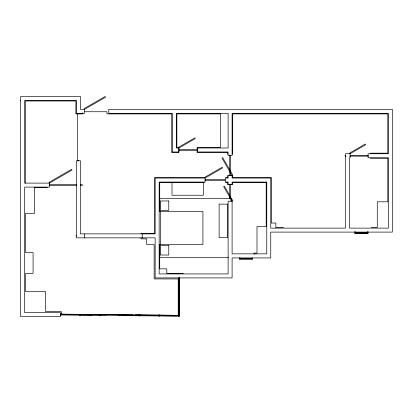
<?xml version="1.0" encoding="UTF-8"?>
<svg xmlns="http://www.w3.org/2000/svg" width="413" height="413" viewBox="0 0 413 413"><rect width="100%" height="100%" fill="white"/><g stroke="black" fill="none" stroke-linecap="round" stroke-linejoin="round"><path stroke-width="0.62" d="M178.948 316.182L178.958 315.346L60.303 314.169L60.298 315.005L178.948 316.162M232.101 175.623L232.829 175.205L222.695 157.647L221.967 158.065L232.101 175.623L232.101 178.065L270.747 178.065L270.747 228.121L345.48 228.121L345.48 153.744L350.121 153.744L365.67 144.772L365.247 144.044L349.703 153.022L350.121 153.744L350.121 157.725L349.46 157.725L349.46 228.121L388.37 228.121L388.37 157.725L368.076 157.725L368.076 153.744L388.37 153.744L388.37 113.332L232.101 113.332L232.101 155.35L228.126 155.35L228.126 151.979L197.729 151.979L197.729 147.999L228.126 147.999L228.126 113.332L176.299 113.332L176.299 147.999L178.958 147.999L195.215 138.613L194.797 137.89L178.54 147.271L178.958 147.999L178.958 151.979L172.319 151.979L172.319 113.332L108.779 113.332L108.779 109.352L392.35 109.352L392.35 232.101L270.747 232.101L270.747 257.924L232.101 257.924L232.101 277.913L155.164 277.913L155.164 237.852L76.451 237.852L76.451 160.822L80.432 160.822L80.432 233.872L155.164 233.872L155.164 178.065L205.07 178.065L222.561 167.967L222.142 167.244L204.652 177.342L205.07 178.065L205.07 182.045L159.144 182.045L159.144 273.933L228.126 273.933L228.126 201.208L232.101 201.208L232.829 200.79L224.367 186.134L223.639 186.552L232.101 201.208L232.101 253.856L266.772 253.856L266.772 182.045L232.101 182.045L232.101 184.281L228.126 184.281L228.126 182.045L225.271 182.045L225.271 178.065L228.126 178.065L228.126 175.623M84.763 111.742L106.921 111.742L106.921 113.905L171.746 113.905L171.746 152.552L178.731 152.552L178.731 150.384L197.125 150.384L197.125 152.552L227.548 152.552L227.548 154.41M370.198 153.171L387.797 153.171L387.797 113.905L232.679 113.905L232.679 154.41M350.234 155.34L368.262 155.34M346.073 156.135L345.082 156.135L345.082 155.34M349.78 156.135L368.282 156.135M370.198 158.303L387.797 158.303L387.797 201.812L377.27 201.812L377.27 227.284L371.344 227.284M78.047 160.425L78.842 160.425M204.466 177.492L154.586 177.492L154.586 233.299L140.967 233.299M225.689 177.492L227.548 177.492L227.548 175.633L232.679 175.633L232.679 177.492L271.326 177.492L271.326 223.035L275.832 223.035L275.832 227.635L283.442 227.635M205.111 179.66L225.049 179.66M205.111 180.455L225.049 180.455M204.466 182.623L159.717 182.623L159.717 211.58M225.689 182.623L227.548 182.623L227.548 184.477L229.716 184.477L229.716 198.674M49.23 184.523L76.766 184.699M80.602 184.699L82.363 184.699L82.363 185.494L80.602 185.494M49.235 185.494L76.766 185.494M47.314 187.311L34.491 187.311L34.491 213.397L25.56 213.397L25.56 252.663L33.076 252.663L33.076 273.447L25.56 273.447L25.56 291.578L45.631 291.578L45.631 311.65L61.377 311.65L61.377 314.2M159.144 211.446L202.922 211.446L202.922 244.537L159.144 244.537M355.469 232.658L367.415 232.658M354.839 233.149L368.045 233.149M228.425 257.32L159.769 257.32L159.769 244.429M239.375 258.115L239.999 258.115M239.999 258.44L251.951 258.44M239.375 258.925L252.58 258.925M183.331 273.36L166.79 273.36L166.79 268.848L159.717 268.848L159.717 244.398M60.303 314.185L91.903 314.5M93.472 314.515L133.27 314.912M135.108 314.928L175.091 315.325M176.919 315.346L178.313 315.356M60.303 314.458L64.17 314.5M93.834 314.794L106.084 314.912M135.103 315.202L147.358 315.325M177.022 315.62L178.313 315.63M80.287 314.907L92.543 315.031M122.207 315.325L134.457 315.449M163.476 315.733L176.372 315.862M368.045 231.683L368.045 233.309L354.839 233.309L354.839 231.683M367.415 231.683L367.415 233.309M355.469 231.683L355.469 233.309M254.078 254.279L254.078 253.107L257 253.107L257 226.489L266.194 226.489L266.194 182.623L232.679 182.623L232.679 184.477L230.511 184.477L230.511 198.674M252.58 257.955L252.58 259.085L239.375 259.085L239.375 257.955M251.951 258.001L251.951 259.085M239.999 258.001L239.999 259.085M230.991 201.245L230.991 198.663L159.769 198.663L159.769 211.554M230.511 155.056L230.511 175.633M229.716 155.056L229.716 175.633M203.418 182.675L203.418 195.241L171.994 195.241L171.994 182.675M179.371 277.82L179.371 315.764L178.535 315.764L178.555 277.82M179.356 277.82L179.356 295.187M179.356 296.472L179.356 315.119M179.082 277.82L179.082 295.187M179.082 296.472L179.082 315.119M178.199 315.356L178.199 278.93L154.147 278.93L154.147 244.527L146.718 244.527L146.718 238.869L140.967 238.869L140.967 237.826M160.399 211.446L160.399 244.537M142.237 233.872L142.237 237.852M84.505 233.872L84.505 237.852M82.863 112.821L82.863 113.905L75.878 113.905L75.878 100.994L25.472 100.994L25.472 183.243M77.298 113.905L77.298 160.771M76.054 235.462L76.054 236.257M60.825 314.061L60.825 315.109M20.65 100.509L20.65 316.559L60.36 316.559L60.36 312.579L24.63 312.579L24.63 187.089L49.415 187.089L49.415 183.109L48.997 182.381L71.609 169.325L72.027 170.053L49.415 183.109L24.63 183.109L24.63 100.509L76.451 100.509L76.451 113.332L84.505 113.332L84.505 109.352L84.087 108.624L105.108 96.487L105.527 97.215L84.505 109.352L80.432 109.352L80.432 96.441L20.65 96.441L20.65 100.509M220.387 113.905L176.872 113.905L176.872 147.426L178.731 147.426L178.731 149.589L197.125 149.589L197.125 147.426L220.387 147.426L220.387 113.905M168.778 200.966L160.399 200.966L160.399 210.398L168.778 210.398L168.778 200.966M227.491 204.115L219.117 204.115L219.117 237.63L227.491 237.63L227.491 204.115M168.778 245.585L160.399 245.585L160.399 255.017L168.778 255.017L168.778 245.585M179.479 295.305L178.431 295.305L178.431 296.353L179.479 296.353L179.479 295.305M80.602 314.257L79.554 314.257L79.554 315.305L80.602 315.305L80.602 314.257M100.374 314.453L99.326 314.453L99.326 315.501L100.374 315.501L100.374 314.453M120.152 314.649L119.104 314.649L119.104 315.697L120.152 315.697L120.152 314.649M139.924 314.845L138.882 314.845L138.882 315.893L139.924 315.893L139.924 314.845M159.702 315.042L158.654 315.042L158.654 316.09L159.702 316.09L159.702 315.042M179.479 315.238L178.431 315.238L178.431 316.286L179.479 316.286L179.479 315.238"/></g></svg>
